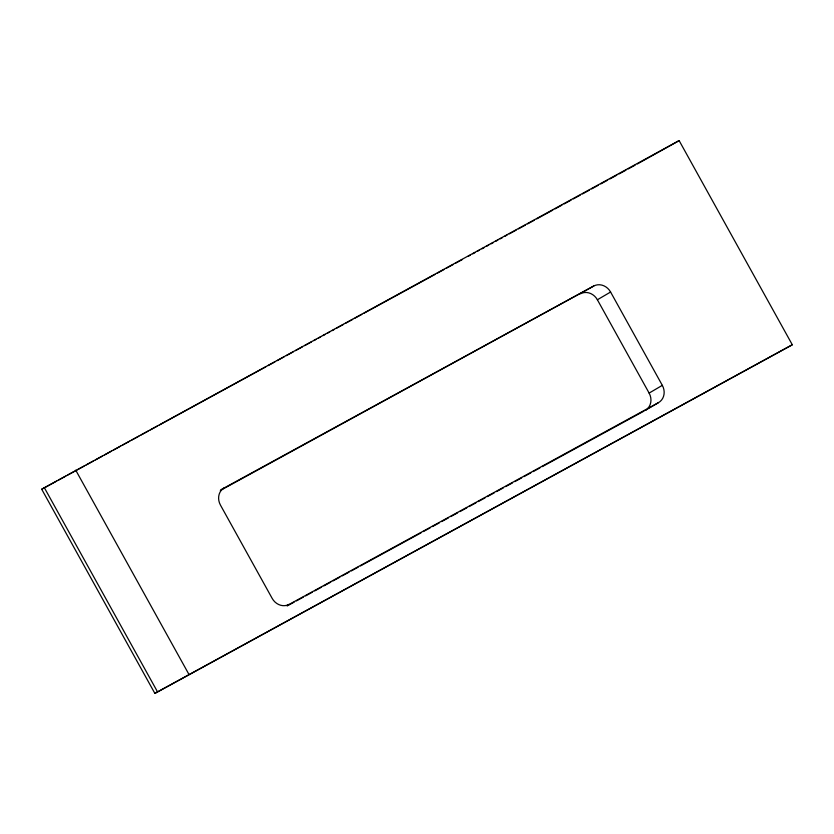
<?xml version="1.0" encoding="UTF-8"?>
<svg xmlns="http://www.w3.org/2000/svg" width="834" height="834" viewBox="0 0 834 834"><rect width="100%" height="100%" fill="white"/><g stroke="black" fill="none" stroke-linecap="round" stroke-linejoin="round"><path stroke-width="1.25" d="M41.7 489.235L679.137 140.612L792.3 344.765L154.863 693.388L41.7 489.235L56.566 481.114M679.137 140.612L637.353 163.954M221.083 489.662L593.714 286.041A13.344 11.853 59.6 0 1 610.592 292.025L662.321 385.35A13.344 11.853 59.6 0 1 658.391 402.697L645.182 410.432A13.344 11.853 59.6 0 0 646.486 409.588M220.332 490.465L593.714 286.041M580.516 293.766A13.344 11.853 59.6 0 1 597.384 299.76L610.592 292.025M647.653 408.566A13.344 11.853 59.6 0 0 649.123 393.085L662.321 385.35M286.854 605.682L658.391 402.697M154.863 693.388L792.3 344.765M58.849 479.863L65.709 476.12M67.992 474.869L74.852 471.127M77.145 469.876L84.005 466.133M86.288 464.882L93.147 461.139M95.43 459.888L102.29 456.146M104.584 454.895L111.443 451.142M113.726 449.901L120.586 446.148M122.869 444.908L129.729 441.155M132.022 439.904L138.882 436.161M141.165 434.91L148.025 431.168M150.308 429.917L157.167 426.174M159.461 424.923L265.785 366.856M268.068 365.615L274.928 361.862M277.211 360.622L284.071 356.869M286.364 355.618L293.224 351.875M295.507 350.624L302.367 346.881M304.65 345.63L311.509 341.888M313.803 340.637L316.086 339.386M318.369 338.145L320.663 336.894M322.946 335.643L325.229 334.392M327.522 333.141L329.805 331.901M332.088 330.65L334.382 329.399M336.665 328.148L343.525 324.405M345.808 323.154L352.667 319.412M354.961 318.161L361.82 314.418M364.104 313.167L434.983 274.459M437.277 273.208L444.136 269.465M446.419 268.214L453.279 264.472M455.562 263.221L462.422 259.478M468.145 256.351L470.428 255.1M472.711 253.859L475.005 252.608M477.288 251.357L479.571 250.106M481.864 248.866L484.147 247.615M486.43 246.364L488.724 245.113M491.007 243.862L493.29 242.621M495.584 241.37L497.867 240.119M500.15 238.868L502.443 237.627M504.726 236.376L507.009 235.125M509.303 233.874L516.163 230.132M518.446 228.881L525.305 225.138M527.588 223.887L534.458 220.145M536.742 218.894L552.744 210.147M555.037 208.907L561.897 205.154M564.18 203.913L571.04 200.16M573.323 198.909L580.183 195.166M582.476 193.915L589.336 190.173M591.619 188.922L598.478 185.179M600.761 183.928L607.621 180.186M609.915 178.935L616.774 175.192M619.057 173.941L625.917 170.199M628.2 168.948L635.06 165.195M287.282 605.88L294.141 602.138M296.435 600.887L303.295 597.144M305.578 595.893L312.437 592.14M314.72 590.899L321.59 587.146M323.873 585.895L330.733 582.153M333.016 580.902L339.886 577.159M342.169 575.908L349.029 572.166M351.312 570.915L358.172 567.162M360.465 565.921L421.066 532.822M423.349 531.571L430.219 527.828M432.502 526.577L439.362 522.835M441.645 521.584L448.504 517.841M450.798 516.59L457.657 512.837M459.941 511.596L466.8 507.843M469.094 506.592L475.953 502.85M478.236 501.599L485.096 497.856M487.39 496.605L494.249 492.863M496.532 491.612L503.392 487.859M505.685 486.618L512.545 482.865M514.828 481.614L521.688 477.872M523.981 476.621L530.841 472.878M533.124 471.627L539.984 467.884M542.277 466.633L644.036 411.058M597.384 299.76L649.123 393.085M75.706 470.136L188.88 674.299M44.338 487.682L157.511 691.845M289.054 604.389A13.344 11.853 59.6 0 1 272.176 598.405L220.447 505.081A13.344 11.853 59.6 0 1 224.388 487.734"/></g></svg>
